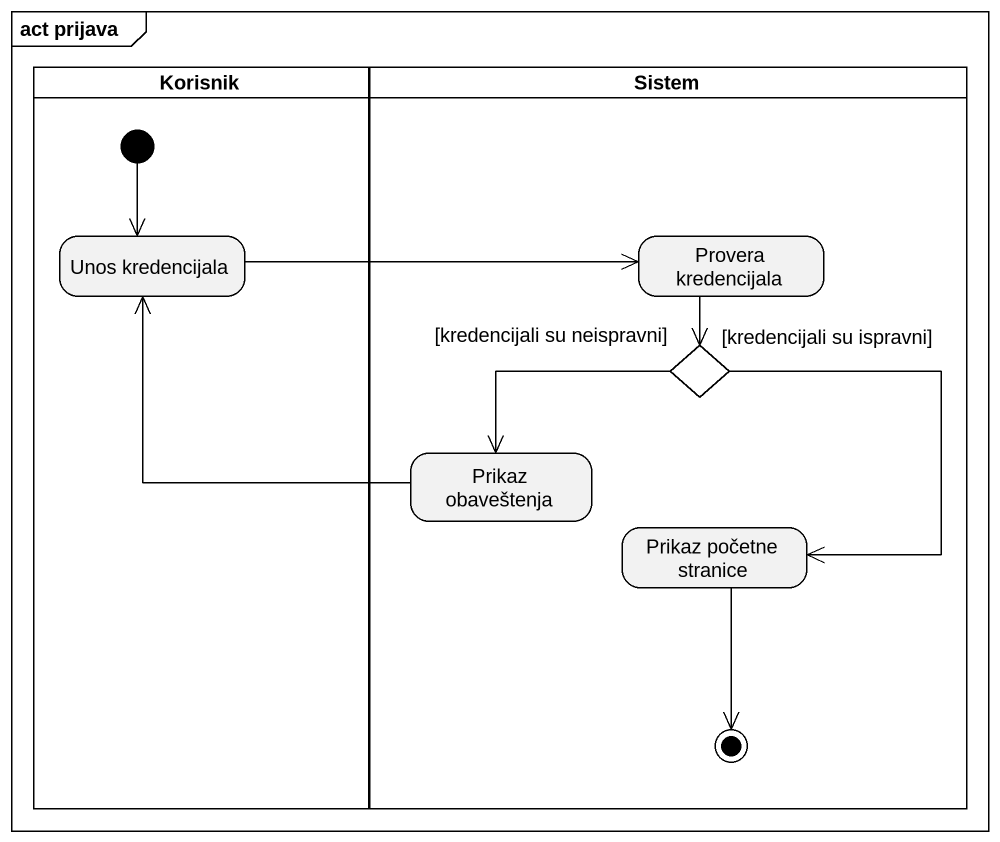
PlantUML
@startuml
mainframe act prijava
hide empty description
state Korisnik <<partition>> {
  state "Unos kredencijala" as Unos_kredencijala
  [*] --> Unos_kredencijala
}
state Sistem <<partition>> {
  state "Provera kredencijala" as Provera_kredencijala
  state choice1 <<choice>>
  state "Prikaz obaveštenja" as Prikaz_obaveštenja
  state "Prikaz početne stranice" as Prikaz_početne_stranice
  Prikaz_početne_stranice --> [*]
}
Unos_kredencijala -right-> Provera_kredencijala
Provera_kredencijala --> choice1
choice1 -left-> Prikaz_obaveštenja : [kredencijali su neispravni]
choice1 --> Prikaz_početne_stranice : [kredencijali su ispravni]
Prikaz_obaveštenja -up-> Unos_kredencijala
@enduml
